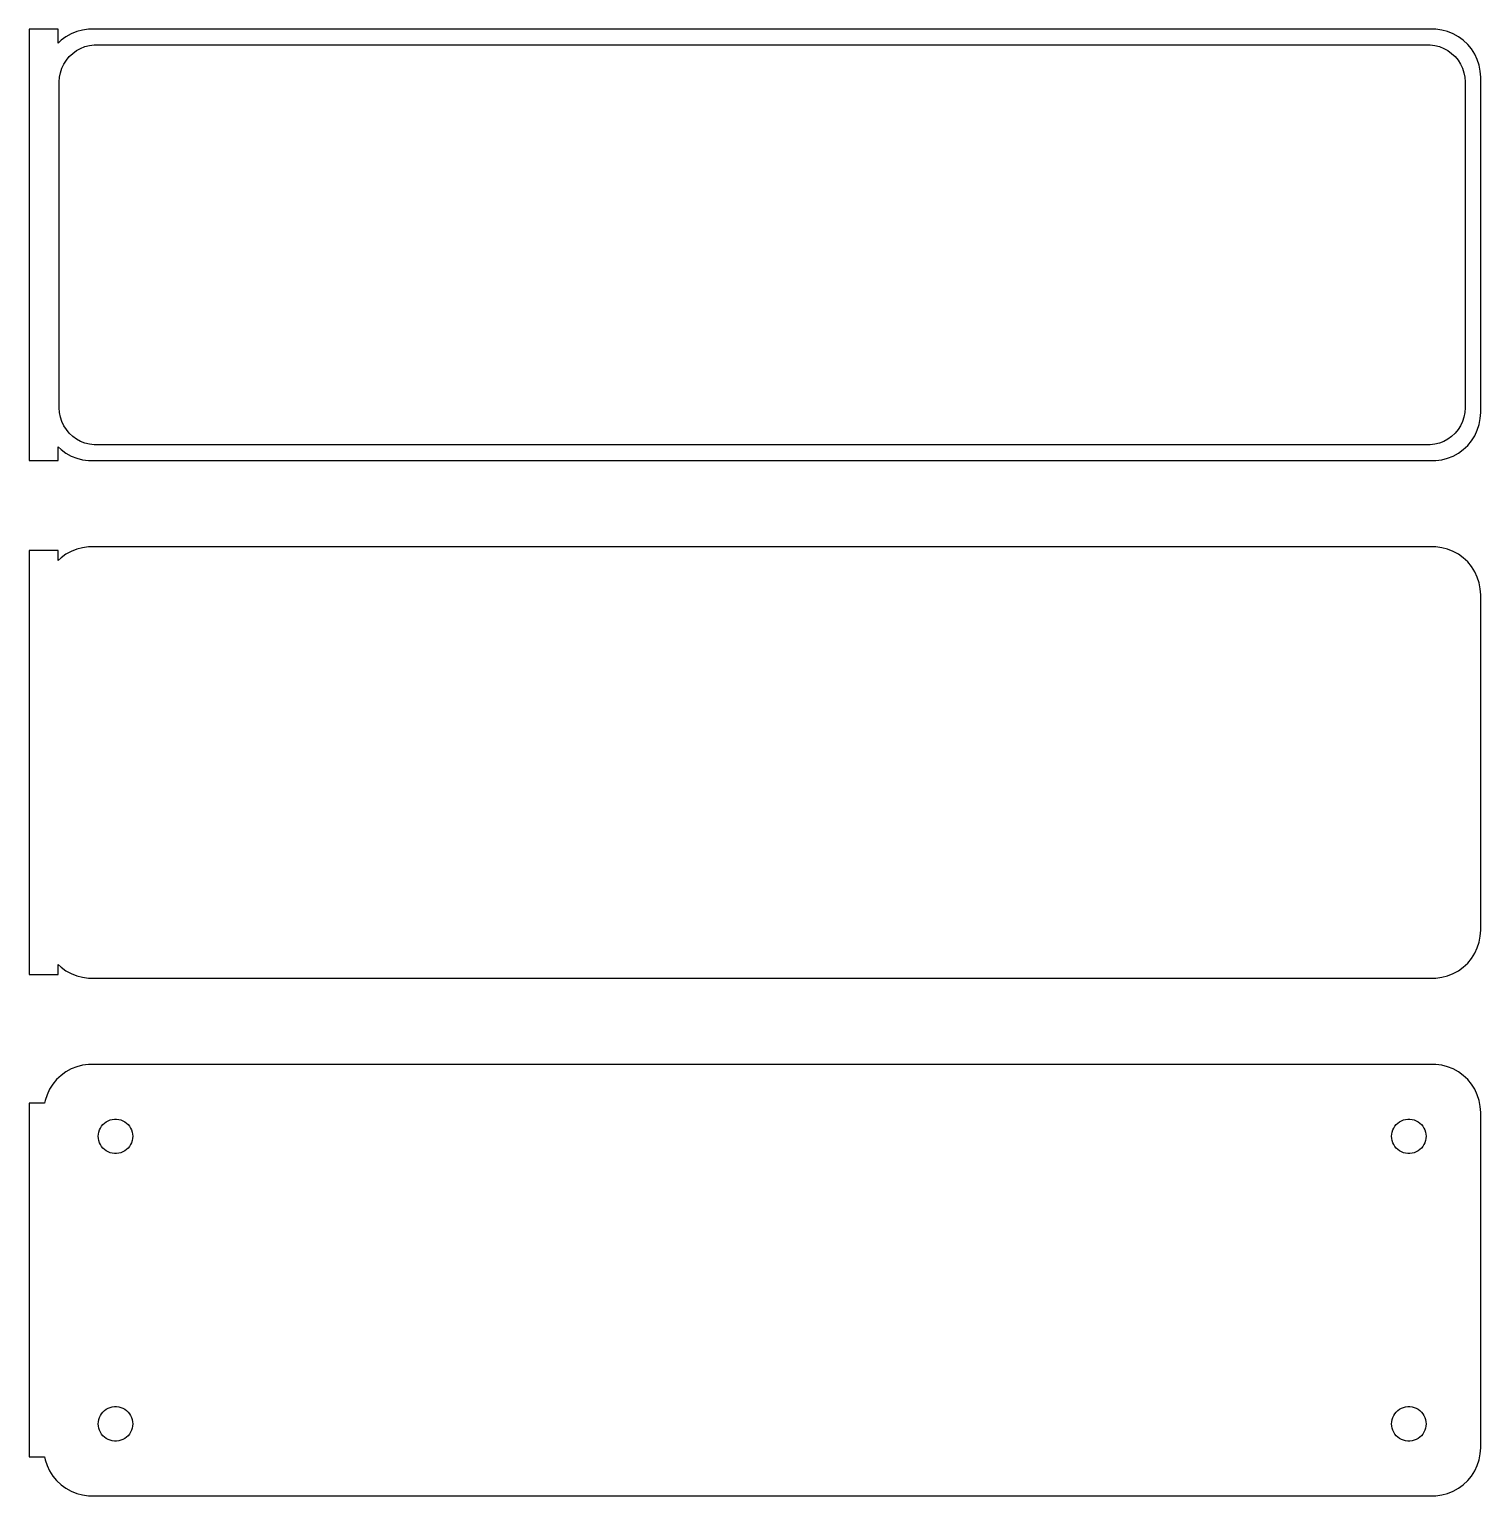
# Model space of a CAD drawing. Header units: metres. Extents: x -76 to 75, y 86 to 238.
import ezdxf

# ---------------------------------------------------------------- set-up
doc = ezdxf.new("R2010")
doc.units = ezdxf.units.M

msp = doc.modelspace()

# ---------------------------------------------------------------- linework, layer by layer
for p, q in [((-73.5, 238.49), (-76.5, 238.49)), ((-76.5, 238.49), (-76.5, 193.51)), ((-73.5, 237.059), (-73.5, 238.49)), ((-73.1871, 237.353), (-73.5, 237.059)), ((-72.6791, 237.722), (-73.1871, 237.353)), ((-72.1289, 238.024), (-72.6791, 237.722)), ((-71.5451, 238.255), (-72.1289, 238.024)), ((-70.9369, 238.411), (-71.5451, 238.255)), ((-70.3139, 238.49), (-70.9369, 238.411)), ((70.3139, 238.49), (-70.3139, 238.49)), ((70.9369, 238.411), (70.3139, 238.49)), ((71.5451, 238.255), (70.9369, 238.411)), ((72.1289, 238.024), (71.5451, 238.255)), ((72.6791, 237.722), (72.1289, 238.024)), ((73.1871, 237.353), (72.6791, 237.722)), ((73.6448, 236.923), (73.1871, 237.353)), ((-72.633, 235.276), (-72.323, 235.651)), ((-72.323, 235.651), (-71.9685, 235.984)), ((-71.9685, 235.984), (-71.5751, 236.27)), ((-71.5751, 236.27), (-71.1489, 236.504)), ((-71.1489, 236.504), (-70.6967, 236.683)), ((-70.6967, 236.683), (-70.2256, 236.804)), ((-70.2256, 236.804), (-69.7432, 236.865)), ((-69.7432, 236.865), (69.7432, 236.865)), ((69.7432, 236.865), (70.2256, 236.804)), ((70.2256, 236.804), (70.6967, 236.683)), ((70.6967, 236.683), (71.1489, 236.504)), ((71.1489, 236.504), (71.5751, 236.27)), ((71.5751, 236.27), (71.9685, 235.984)), ((71.9685, 235.984), (72.323, 235.651)), ((72.323, 235.651), (72.633, 235.276)), ((74.0451, 236.439), (73.6448, 236.923)), ((74.3815, 235.909), (74.0451, 236.439)), ((74.6489, 235.341), (74.3815, 235.909)), ((-73.251, 233.963), (-73.1007, 234.426)), ((-73.1007, 234.426), (-72.8936, 234.866)), ((-72.8936, 234.866), (-72.633, 235.276)), ((72.633, 235.276), (72.8936, 234.866)), ((72.8936, 234.866), (73.1007, 234.426)), ((73.1007, 234.426), (73.251, 233.963)), ((74.8429, 234.743), (74.6489, 235.341)), ((74.9606, 234.127), (74.8429, 234.743)), ((75, 233.5), (74.9606, 234.127)), ((-73.3726, 233), (-73.3421, 233.485)), ((-73.3726, 199), (-73.3726, 233)), ((-73.3421, 233.485), (-73.251, 233.963)), ((73.251, 233.963), (73.3421, 233.485)), ((73.3421, 233.485), (73.3726, 233)), ((73.3726, 233), (73.3726, 199)), ((75, 198.5), (75, 233.5)), ((-73.3421, 198.515), (-73.3726, 199)), ((73.3726, 199), (73.3421, 198.515)), ((-73.251, 198.037), (-73.3421, 198.515)), ((-73.1007, 197.574), (-73.251, 198.037)), ((-72.8936, 197.134), (-73.1007, 197.574)), ((73.1007, 197.574), (72.8936, 197.134)), ((73.251, 198.037), (73.1007, 197.574)), ((73.3421, 198.515), (73.251, 198.037)), ((74.8429, 197.257), (74.9606, 197.873)), ((74.9606, 197.873), (75, 198.5)), ((-72.633, 196.724), (-72.8936, 197.134)), ((-72.323, 196.349), (-72.633, 196.724)), ((-71.9685, 196.016), (-72.323, 196.349)), ((-71.5751, 195.73), (-71.9685, 196.016)), ((71.9685, 196.016), (71.5751, 195.73)), ((72.323, 196.349), (71.9685, 196.016)), ((72.633, 196.724), (72.323, 196.349)), ((72.8936, 197.134), (72.633, 196.724)), ((74.0451, 195.561), (74.3815, 196.091)), ((74.3815, 196.091), (74.6489, 196.659)), ((74.6489, 196.659), (74.8429, 197.257)), ((-73.5, 194.941), (-73.1871, 194.647)), ((-73.5, 193.51), (-73.5, 194.941)), ((-73.1871, 194.647), (-72.6791, 194.278)), ((-71.1489, 195.496), (-71.5751, 195.73)), ((-70.6967, 195.317), (-71.1489, 195.496)), ((-70.2256, 195.196), (-70.6967, 195.317)), ((-69.7432, 195.135), (-70.2256, 195.196)), ((69.7432, 195.135), (-69.7432, 195.135)), ((70.2256, 195.196), (69.7432, 195.135)), ((70.6967, 195.317), (70.2256, 195.196)), ((71.1489, 195.496), (70.6967, 195.317)), ((71.5751, 195.73), (71.1489, 195.496)), ((72.6791, 194.278), (73.1871, 194.647)), ((73.1871, 194.647), (73.6448, 195.077)), ((73.6448, 195.077), (74.0451, 195.561)), ((-76.5, 193.51), (-73.5, 193.51)), ((-72.6791, 194.278), (-72.1289, 193.976)), ((-72.1289, 193.976), (-71.5451, 193.745)), ((-71.5451, 193.745), (-70.9369, 193.589)), ((-70.9369, 193.589), (-70.3139, 193.51)), ((-70.3139, 193.51), (70.3139, 193.51)), ((70.3139, 193.51), (70.9369, 193.589)), ((70.9369, 193.589), (71.5451, 193.745)), ((71.5451, 193.745), (72.1289, 193.976)), ((72.1289, 193.976), (72.6791, 194.278)), ((-73.5, 184.115), (-76.5, 184.115)), ((-76.5, 184.115), (-76.5, 139.885)), ((-73.5, 183.059), (-73.5, 184.115)), ((-72.6791, 183.722), (-73.1871, 183.353)), ((-72.1289, 184.024), (-72.6791, 183.722)), ((-71.5451, 184.255), (-72.1289, 184.024)), ((-70.9369, 184.411), (-71.5451, 184.255)), ((-70.3139, 184.49), (-70.9369, 184.411)), ((70.3139, 184.49), (-70.3139, 184.49)), ((70.9369, 184.411), (70.3139, 184.49)), ((71.5451, 184.255), (70.9369, 184.411)), ((72.1289, 184.024), (71.5451, 184.255)), ((72.6791, 183.722), (72.1289, 184.024)), ((73.1871, 183.353), (72.6791, 183.722)), ((-73.1871, 183.353), (-73.5, 183.059)), ((73.6448, 182.923), (73.1871, 183.353)), ((74.0451, 182.439), (73.6448, 182.923)), ((74.3815, 181.909), (74.0451, 182.439)), ((74.6489, 181.341), (74.3815, 181.909)), ((74.8429, 180.743), (74.6489, 181.341)), ((74.9606, 180.127), (74.8429, 180.743)), ((75, 179.5), (74.9606, 180.127)), ((75, 144.5), (75, 179.5)), ((74.8429, 143.257), (74.9606, 143.873)), ((74.9606, 143.873), (75, 144.5)), ((74.3815, 142.091), (74.6489, 142.659)), ((74.6489, 142.659), (74.8429, 143.257)), ((-73.5, 139.885), (-73.5, 140.941)), ((-73.5, 140.941), (-73.1871, 140.647)), ((73.1871, 140.647), (73.6448, 141.077)), ((73.6448, 141.077), (74.0451, 141.561)), ((74.0451, 141.561), (74.3815, 142.091)), ((-76.5, 139.885), (-73.5, 139.885)), ((-73.1871, 140.647), (-72.6791, 140.278)), ((-72.6791, 140.278), (-72.1289, 139.976)), ((-72.1289, 139.976), (-71.5451, 139.745)), ((-71.5451, 139.745), (-70.9369, 139.589)), ((-70.9369, 139.589), (-70.3139, 139.51)), ((-70.3139, 139.51), (70.3139, 139.51)), ((70.3139, 139.51), (70.9369, 139.589)), ((70.9369, 139.589), (71.5451, 139.745)), ((71.5451, 139.745), (72.1289, 139.976)), ((72.1289, 139.976), (72.6791, 140.278)), ((72.6791, 140.278), (73.1871, 140.647)), ((-71.5451, 130.255), (-72.1289, 130.024)), ((-70.9369, 130.411), (-71.5451, 130.255)), ((-70.3139, 130.49), (-70.9369, 130.411)), ((70.3139, 130.49), (-70.3139, 130.49)), ((70.9369, 130.411), (70.3139, 130.49)), ((71.5451, 130.255), (70.9369, 130.411)), ((72.1289, 130.024), (71.5451, 130.255)), ((-73.6448, 128.923), (-74.0451, 128.439)), ((-73.1871, 129.353), (-73.6448, 128.923)), ((-72.6791, 129.722), (-73.1871, 129.353)), ((-72.1289, 130.024), (-72.6791, 129.722)), ((72.6791, 129.722), (72.1289, 130.024)), ((73.1871, 129.353), (72.6791, 129.722)), ((73.6448, 128.923), (73.1871, 129.353)), ((74.0451, 128.439), (73.6448, 128.923)), ((-74.6489, 127.341), (-74.8429, 126.743)), ((-74.3815, 127.909), (-74.6489, 127.341)), ((-74.0451, 128.439), (-74.3815, 127.909)), ((74.3815, 127.909), (74.0451, 128.439)), ((74.6489, 127.341), (74.3815, 127.909)), ((74.8429, 126.743), (74.6489, 127.341)), ((-74.9, 126.444), (-76.5, 126.444)), ((-76.5, 126.444), (-76.5, 89.5558)), ((-74.8429, 126.743), (-74.9, 126.444)), ((74.9606, 126.127), (74.8429, 126.743)), ((75, 125.5), (74.9606, 126.127)), ((75, 90.5), (75, 125.5)), ((-69.0773, 123.867), (-68.9562, 124.058)), ((-68.9562, 124.058), (-68.8121, 124.232)), ((-68.8121, 124.232), (-68.6474, 124.387)), ((-68.6474, 124.387), (-68.4645, 124.52)), ((-68.4645, 124.52), (-68.2664, 124.629)), ((-68.2664, 124.629), (-68.0562, 124.712)), ((-68.0562, 124.712), (-67.8373, 124.768)), ((-67.8373, 124.768), (-67.613, 124.796)), ((-67.613, 124.796), (-67.387, 124.796)), ((-67.387, 124.796), (-67.1627, 124.768)), ((-67.1627, 124.768), (-66.9438, 124.712)), ((-66.9438, 124.712), (-66.7336, 124.629)), ((-66.7336, 124.629), (-66.5355, 124.52)), ((-66.5355, 124.52), (-66.3526, 124.387)), ((-66.3526, 124.387), (-66.1879, 124.232)), ((-66.1879, 124.232), (-66.0438, 124.058)), ((-66.0438, 124.058), (-65.9226, 123.867)), ((65.9226, 123.867), (66.0438, 124.058)), ((66.0438, 124.058), (66.1879, 124.232)), ((66.1879, 124.232), (66.3526, 124.387)), ((66.3526, 124.387), (66.5355, 124.52)), ((66.5355, 124.52), (66.7336, 124.629)), ((66.7336, 124.629), (66.9438, 124.712)), ((66.9438, 124.712), (67.1627, 124.768)), ((67.1627, 124.768), (67.387, 124.796)), ((67.387, 124.796), (67.613, 124.796)), ((67.613, 124.796), (67.8373, 124.768)), ((67.8373, 124.768), (68.0562, 124.712)), ((68.0562, 124.712), (68.2664, 124.629)), ((68.2664, 124.629), (68.4645, 124.52)), ((68.4645, 124.52), (68.6474, 124.387)), ((68.6474, 124.387), (68.8121, 124.232)), ((68.8121, 124.232), (68.9562, 124.058)), ((68.9562, 124.058), (69.0773, 123.867)), ((-69.3, 123), (-69.2858, 123.226)), ((-69.2858, 122.774), (-69.3, 123)), ((-69.2858, 123.226), (-69.2434, 123.448)), ((-69.2434, 122.552), (-69.2858, 122.774)), ((-69.2434, 123.448), (-69.1736, 123.663)), ((-69.1736, 122.337), (-69.2434, 122.552)), ((-69.1736, 123.663), (-69.0773, 123.867)), ((-65.9226, 123.867), (-65.8264, 123.663)), ((-65.8264, 123.663), (-65.7565, 123.448)), ((-65.7565, 122.552), (-65.8264, 122.337)), ((-65.7565, 123.448), (-65.7142, 123.226)), ((-65.7142, 122.774), (-65.7565, 122.552)), ((-65.7142, 123.226), (-65.7, 123)), ((-65.7, 123), (-65.7142, 122.774)), ((65.7, 123), (65.7142, 123.226)), ((65.7142, 122.774), (65.7, 123)), ((65.7142, 123.226), (65.7565, 123.448)), ((65.7565, 122.552), (65.7142, 122.774)), ((65.7565, 123.448), (65.8264, 123.663)), ((65.8264, 122.337), (65.7565, 122.552)), ((65.8264, 123.663), (65.9226, 123.867)), ((69.0773, 123.867), (69.1736, 123.663)), ((69.1736, 123.663), (69.2434, 123.448)), ((69.2434, 122.552), (69.1736, 122.337)), ((69.2434, 123.448), (69.2858, 123.226)), ((69.2858, 122.774), (69.2434, 122.552)), ((69.2858, 123.226), (69.3, 123)), ((69.3, 123), (69.2858, 122.774)), ((-69.0773, 122.133), (-69.1736, 122.337)), ((-68.9562, 121.942), (-69.0773, 122.133)), ((-68.8121, 121.768), (-68.9562, 121.942)), ((-68.6474, 121.613), (-68.8121, 121.768)), ((-68.4645, 121.48), (-68.6474, 121.613)), ((-68.2664, 121.371), (-68.4645, 121.48)), ((-68.0562, 121.288), (-68.2664, 121.371)), ((-67.8373, 121.232), (-68.0562, 121.288)), ((-67.613, 121.204), (-67.8373, 121.232)), ((-67.387, 121.204), (-67.613, 121.204)), ((-67.1627, 121.232), (-67.387, 121.204)), ((-66.9438, 121.288), (-67.1627, 121.232)), ((-66.7336, 121.371), (-66.9438, 121.288)), ((-66.5355, 121.48), (-66.7336, 121.371)), ((-66.3526, 121.613), (-66.5355, 121.48)), ((-66.1879, 121.768), (-66.3526, 121.613)), ((-66.0438, 121.942), (-66.1879, 121.768)), ((-65.9226, 122.133), (-66.0438, 121.942)), ((-65.8264, 122.337), (-65.9226, 122.133)), ((65.9226, 122.133), (65.8264, 122.337)), ((66.0438, 121.942), (65.9226, 122.133)), ((66.1879, 121.768), (66.0438, 121.942)), ((66.3526, 121.613), (66.1879, 121.768)), ((66.5355, 121.48), (66.3526, 121.613)), ((66.7336, 121.371), (66.5355, 121.48)), ((66.9438, 121.288), (66.7336, 121.371)), ((67.1627, 121.232), (66.9438, 121.288)), ((67.387, 121.204), (67.1627, 121.232)), ((67.613, 121.204), (67.387, 121.204)), ((67.8373, 121.232), (67.613, 121.204)), ((68.0562, 121.288), (67.8373, 121.232)), ((68.2664, 121.371), (68.0562, 121.288)), ((68.4645, 121.48), (68.2664, 121.371)), ((68.6474, 121.613), (68.4645, 121.48)), ((68.8121, 121.768), (68.6474, 121.613)), ((68.9562, 121.942), (68.8121, 121.768)), ((69.0773, 122.133), (68.9562, 121.942)), ((69.1736, 122.337), (69.0773, 122.133)), ((-69.2858, 93.2256), (-69.2434, 93.4476)), ((-69.2434, 93.4476), (-69.1736, 93.6626)), ((-69.1736, 93.6626), (-69.0773, 93.8672)), ((-69.0773, 93.8672), (-68.9562, 94.058)), ((-68.9562, 94.058), (-68.8121, 94.2322)), ((-68.8121, 94.2322), (-68.6474, 94.3869)), ((-68.6474, 94.3869), (-68.4645, 94.5198)), ((-68.4645, 94.5198), (-68.2664, 94.6287)), ((-68.2664, 94.6287), (-68.0562, 94.7119)), ((-68.0562, 94.7119), (-67.8373, 94.7681)), ((-67.8373, 94.7681), (-67.613, 94.7964)), ((-67.613, 94.7964), (-67.387, 94.7964)), ((-67.387, 94.7964), (-67.1627, 94.7681)), ((-67.1627, 94.7681), (-66.9438, 94.7119)), ((-66.9438, 94.7119), (-66.7336, 94.6287)), ((-66.7336, 94.6287), (-66.5355, 94.5198)), ((-66.5355, 94.5198), (-66.3526, 94.3869)), ((-66.3526, 94.3869), (-66.1879, 94.2322)), ((-66.1879, 94.2322), (-66.0438, 94.058)), ((-66.0438, 94.058), (-65.9226, 93.8672)), ((-65.9226, 93.8672), (-65.8264, 93.6626)), ((-65.8264, 93.6626), (-65.7565, 93.4476)), ((-65.7565, 93.4476), (-65.7142, 93.2256)), ((65.7142, 93.2256), (65.7565, 93.4476)), ((65.7565, 93.4476), (65.8264, 93.6626)), ((65.8264, 93.6626), (65.9226, 93.8672)), ((65.9226, 93.8672), (66.0438, 94.058)), ((66.0438, 94.058), (66.1879, 94.2322)), ((66.1879, 94.2322), (66.3526, 94.3869)), ((66.3526, 94.3869), (66.5355, 94.5198)), ((66.5355, 94.5198), (66.7336, 94.6287)), ((66.7336, 94.6287), (66.9438, 94.7119)), ((66.9438, 94.7119), (67.1627, 94.7681)), ((67.1627, 94.7681), (67.387, 94.7964)), ((67.387, 94.7964), (67.613, 94.7964)), ((67.613, 94.7964), (67.8373, 94.7681)), ((67.8373, 94.7681), (68.0562, 94.7119)), ((68.0562, 94.7119), (68.2664, 94.6287)), ((68.2664, 94.6287), (68.4645, 94.5198)), ((68.4645, 94.5198), (68.6474, 94.3869)), ((68.6474, 94.3869), (68.8121, 94.2322)), ((68.8121, 94.2322), (68.9562, 94.058)), ((68.9562, 94.058), (69.0773, 93.8672)), ((69.0773, 93.8672), (69.1736, 93.6626)), ((69.1736, 93.6626), (69.2434, 93.4476)), ((69.2434, 93.4476), (69.2858, 93.2256)), ((-69.3, 93), (-69.2858, 93.2256)), ((-69.2858, 92.7744), (-69.3, 93)), ((-69.2434, 92.5524), (-69.2858, 92.7744)), ((-69.1736, 92.3374), (-69.2434, 92.5524)), ((-69.0773, 92.1329), (-69.1736, 92.3374)), ((-68.9562, 91.942), (-69.0773, 92.1329)), ((-68.8121, 91.7678), (-68.9562, 91.942)), ((-66.0438, 91.942), (-66.1879, 91.7678)), ((-65.9226, 92.1329), (-66.0438, 91.942)), ((-65.8264, 92.3374), (-65.9226, 92.1329)), ((-65.7565, 92.5524), (-65.8264, 92.3374)), ((-65.7142, 92.7744), (-65.7565, 92.5524)), ((-65.7142, 93.2256), (-65.7, 93)), ((-65.7, 93), (-65.7142, 92.7744)), ((65.7, 93), (65.7142, 93.2256)), ((65.7142, 92.7744), (65.7, 93)), ((65.7565, 92.5524), (65.7142, 92.7744)), ((65.8264, 92.3374), (65.7565, 92.5524)), ((65.9226, 92.1329), (65.8264, 92.3374)), ((66.0438, 91.942), (65.9226, 92.1329)), ((66.1879, 91.7678), (66.0438, 91.942)), ((68.9562, 91.942), (68.8121, 91.7678)), ((69.0773, 92.1329), (68.9562, 91.942)), ((69.1736, 92.3374), (69.0773, 92.1329)), ((69.2434, 92.5524), (69.1736, 92.3374)), ((69.2858, 92.7744), (69.2434, 92.5524)), ((69.2858, 93.2256), (69.3, 93)), ((69.3, 93), (69.2858, 92.7744)), ((-68.6474, 91.6131), (-68.8121, 91.7678)), ((-68.4645, 91.4802), (-68.6474, 91.6131)), ((-68.2664, 91.3713), (-68.4645, 91.4802)), ((-68.0562, 91.2881), (-68.2664, 91.3713)), ((-67.8373, 91.2319), (-68.0562, 91.2881)), ((-67.613, 91.2036), (-67.8373, 91.2319)), ((-67.387, 91.2036), (-67.613, 91.2036)), ((-67.1627, 91.2319), (-67.387, 91.2036)), ((-66.9438, 91.2881), (-67.1627, 91.2319)), ((-66.7336, 91.3713), (-66.9438, 91.2881)), ((-66.5355, 91.4802), (-66.7336, 91.3713)), ((-66.3526, 91.6131), (-66.5355, 91.4802)), ((-66.1879, 91.7678), (-66.3526, 91.6131)), ((66.3526, 91.6131), (66.1879, 91.7678)), ((66.5355, 91.4802), (66.3526, 91.6131)), ((66.7336, 91.3713), (66.5355, 91.4802)), ((66.9438, 91.2881), (66.7336, 91.3713)), ((67.1627, 91.2319), (66.9438, 91.2881)), ((67.387, 91.2036), (67.1627, 91.2319)), ((67.613, 91.2036), (67.387, 91.2036)), ((67.8373, 91.2319), (67.613, 91.2036)), ((68.0562, 91.2881), (67.8373, 91.2319)), ((68.2664, 91.3713), (68.0562, 91.2881)), ((68.4645, 91.4802), (68.2664, 91.3713)), ((68.6474, 91.6131), (68.4645, 91.4802)), ((68.8121, 91.7678), (68.6474, 91.6131)), ((74.9606, 89.8733), (75, 90.5)), ((-76.5, 89.5558), (-74.9, 89.5558)), ((-74.9, 89.5558), (-74.8429, 89.2566)), ((-74.8429, 89.2566), (-74.6489, 88.6594)), ((74.6489, 88.6594), (74.8429, 89.2566)), ((74.8429, 89.2566), (74.9606, 89.8733)), ((-74.6489, 88.6594), (-74.3815, 88.0912)), ((-74.3815, 88.0912), (-74.0451, 87.5611)), ((-74.0451, 87.5611), (-73.6448, 87.0773)), ((73.6448, 87.0773), (74.0451, 87.5611)), ((74.0451, 87.5611), (74.3815, 88.0912)), ((74.3815, 88.0912), (74.6489, 88.6594)), ((-73.6448, 87.0773), (-73.1871, 86.6474)), ((-73.1871, 86.6474), (-72.6791, 86.2784)), ((-72.6791, 86.2784), (-72.1289, 85.9759)), ((-72.1289, 85.9759), (-71.5451, 85.7447)), ((-71.5451, 85.7447), (-70.9369, 85.5886)), ((70.9369, 85.5886), (71.5451, 85.7447)), ((71.5451, 85.7447), (72.1289, 85.9759)), ((72.1289, 85.9759), (72.6791, 86.2784)), ((72.6791, 86.2784), (73.1871, 86.6474)), ((73.1871, 86.6474), (73.6448, 87.0773)), ((-70.9369, 85.5886), (-70.3139, 85.5099)), ((-70.3139, 85.5099), (70.3139, 85.5099)), ((70.3139, 85.5099), (70.9369, 85.5886))]:
    msp.add_line(p, q)

doc.saveas('drawing.dxf')
